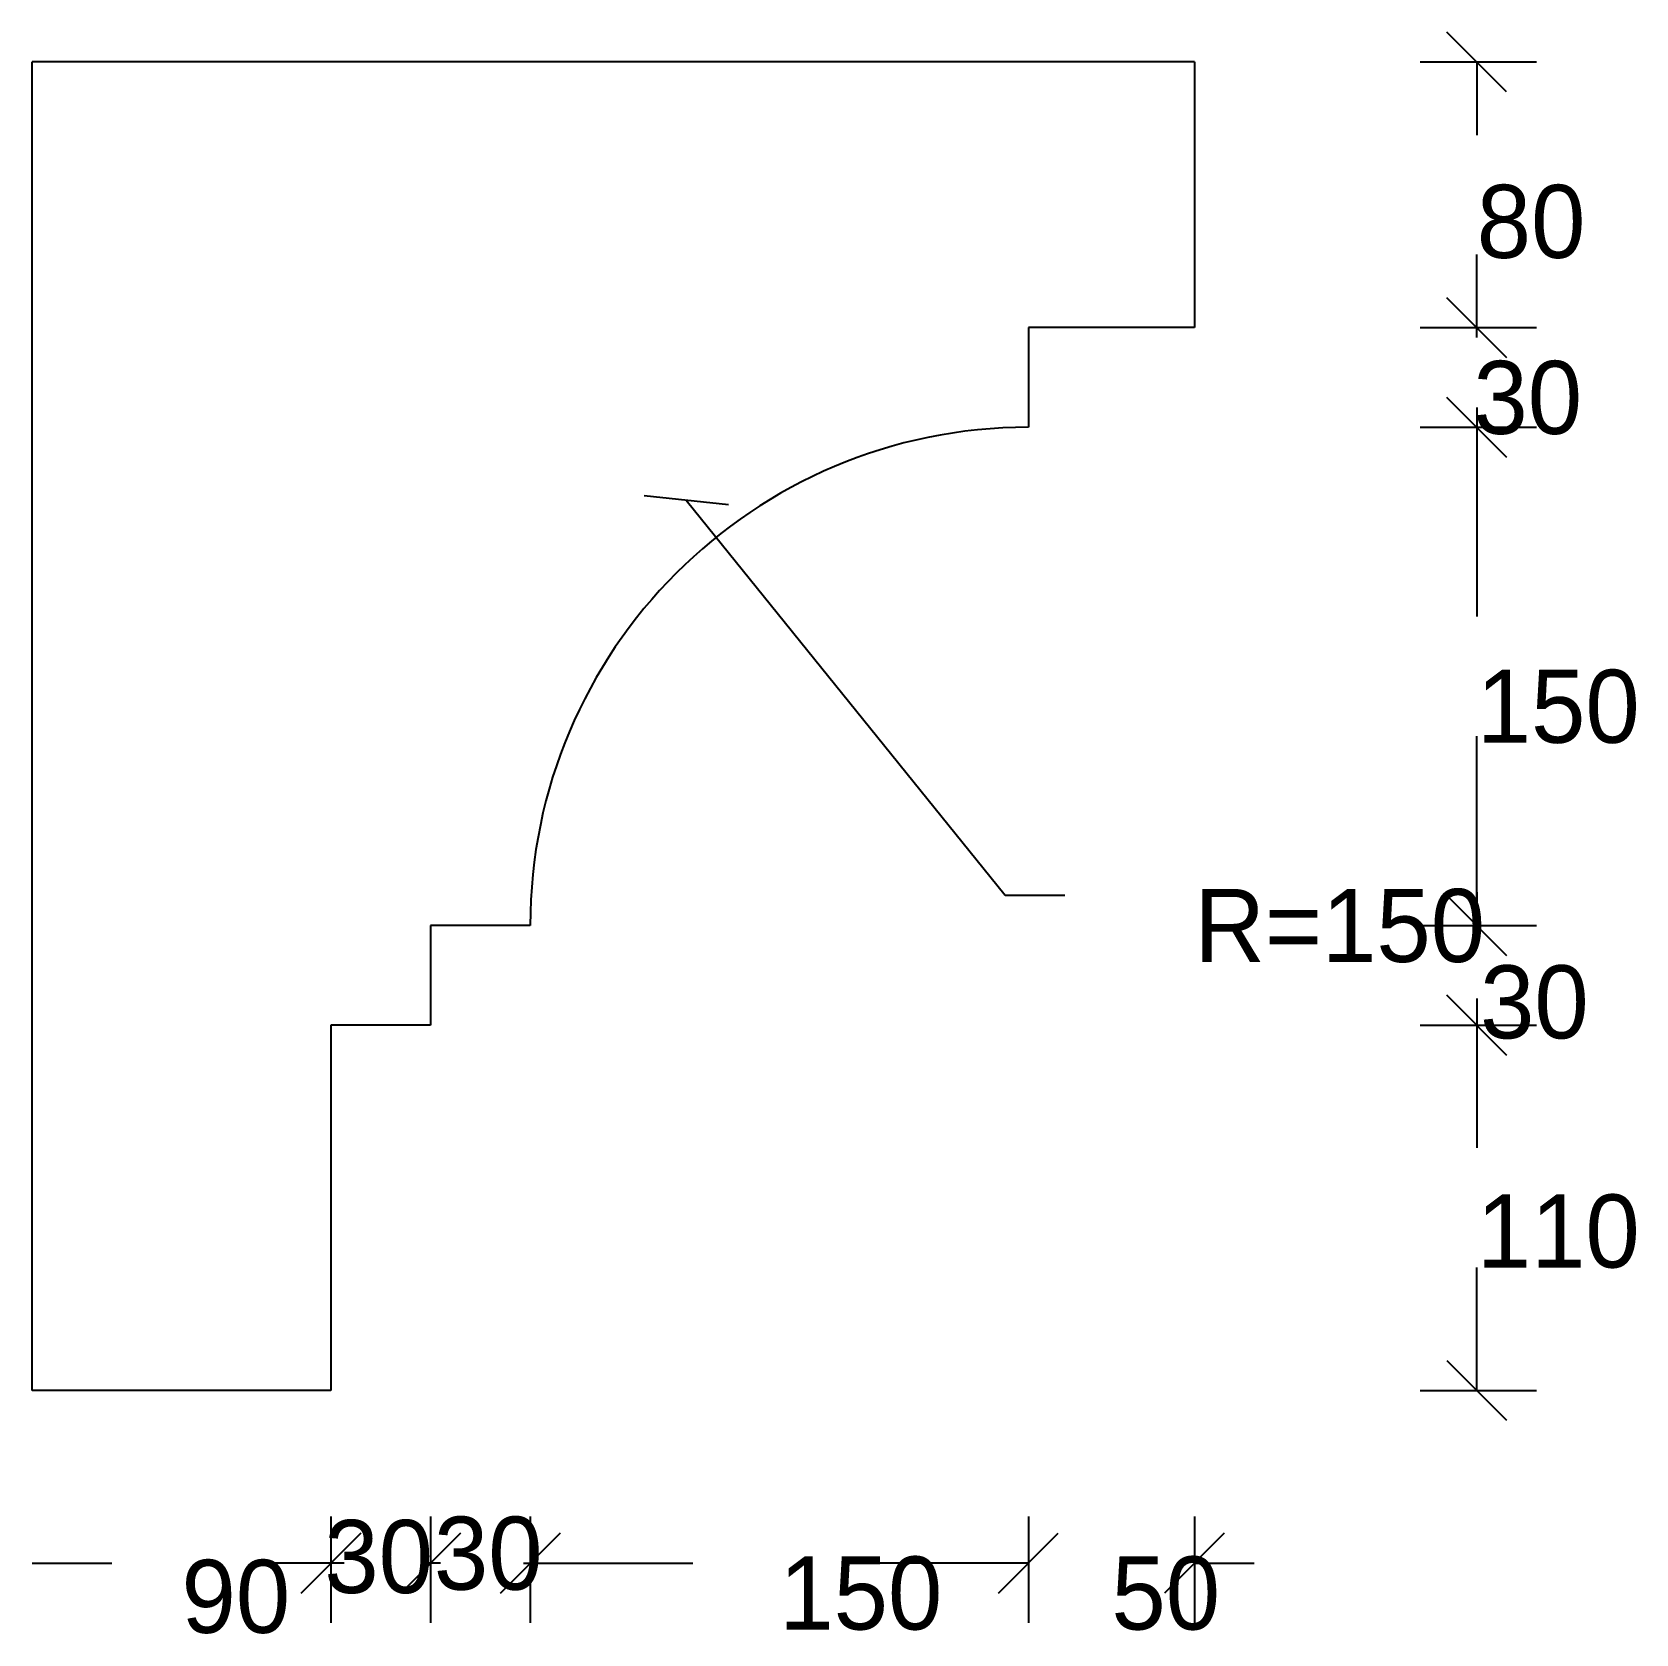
# Model space of a CAD drawing. Header units: metres. Extents: x 18.56 to 23.39, y 26.82 to 31.64.
import ezdxf

# ---------------------------------------------------------------- set-up
doc = ezdxf.new("R2010")
doc.units = ezdxf.units.M

# ---------------------------------------------------------------- blocks, each defined once
blk = doc.blocks.new('_OBLIQUE')
at = {"color": 0, "linetype": 'BYBLOCK'}
blk.add_line((-0.5, -0.5), (0.5, 0.5), dxfattribs=at)

msp = doc.modelspace()

# ---------------------------------------------------------------- linework, layer by layer
for p, q in [((18.56, 27.55), (18.56, 31.55)), ((22.06, 31.55), (18.56, 31.55)), ((22.06, 31.55), (22.06, 30.75)), ((22.74, 31.55), (23.09, 31.55)), ((22.91, 31.55), (22.91, 31.33)), ((22.91, 30.75), (22.91, 30.97)), ((22.91, 30.75), (22.91, 30.93)), ((22.91, 30.72), (22.91, 30.85)), ((21.56, 30.75), (21.56, 30.45)), ((22.06, 30.75), (21.56, 30.75)), ((22.74, 30.75), (23.09, 30.75)), ((22.74, 30.75), (23.09, 30.75)), ((22.91, 30.51), (22.91, 29.88)), ((22.74, 30.45), (23.09, 30.45)), ((22.74, 30.45), (23.09, 30.45)), ((21.49, 29.04), (20.53, 30.23)), ((22.91, 28.95), (22.91, 29.52)), ((21.67, 29.04), (21.49, 29.04)), ((22.91, 29.05), (22.91, 28.91)), ((19.76, 28.95), (19.76, 28.65)), ((20.06, 28.95), (19.76, 28.95)), ((22.74, 28.95), (23.09, 28.95)), ((22.74, 28.95), (23.09, 28.95)), ((22.91, 28.73), (22.91, 28.28)), ((19.76, 28.65), (19.46, 28.65)), ((19.46, 28.65), (19.46, 27.55)), ((22.74, 28.65), (23.09, 28.65)), ((22.74, 28.65), (23.09, 28.65)), ((22.91, 28.65), (22.91, 28.47)), ((22.91, 27.55), (22.91, 27.92)), ((19.46, 27.55), (18.56, 27.55)), ((22.74, 27.55), (23.09, 27.55)), ((19.46, 27.17), (19.46, 26.85)), ((19.46, 27.17), (19.46, 26.85)), ((19.76, 27.17), (19.76, 26.85)), ((19.76, 27.17), (19.76, 26.85)), ((20.06, 27.17), (20.06, 26.85)), ((20.06, 27.17), (20.06, 26.85)), ((21.56, 27.17), (21.56, 26.85)), ((21.56, 27.17), (21.56, 26.85)), ((22.06, 27.17), (22.06, 26.85)), ((18.56, 27.03), (18.8, 27.03)), ((19.46, 27.03), (19.22, 27.03)), ((19.46, 27.03), (19.28, 27.03)), ((19.5, 27.03), (19.33, 27.03)), ((19.48, 27.03), (19.39, 27.03)), ((19.79, 27.03), (19.73, 27.03)), ((20.04, 27.03), (20.55, 27.03)), ((21.56, 27.03), (21.07, 27.03)), ((22.06, 27.03), (22.24, 27.03))]:
    msp.add_line(p, q)
msp.add_arc((21.56, 28.95), 1.5, 90, 180)

# ---------------------------------------------------------------- block references
at = {"xscale": 0.18, "yscale": 0.18, "zscale": 0.18}
for p, rotation in [((22.91, 31.55), 90), ((22.91, 30.75), 90), ((22.91, 30.75), 270), ((22.91, 30.45), 90), ((22.91, 30.45), 270), ((20.53, 30.23), 128.98), ((22.91, 28.95), 90), ((22.91, 28.95), 270), ((22.91, 28.65), 90), ((22.91, 28.65), 270), ((22.91, 27.55), 270), ((19.46, 27.03), 180), ((19.76, 27.03), 180), ((20.06, 27.03), 180), ((22.06, 27.03), 180)]:
    msp.add_blockref('_OBLIQUE', p, dxfattribs=dict(at, rotation=rotation))
for p in [(19.46, 27.03), (19.76, 27.03), (20.06, 27.03), (21.56, 27.03), (21.56, 27.03)]:
    msp.add_blockref('_OBLIQUE', p, dxfattribs=at)

# ---------------------------------------------------------------- texts
for p in [(19.44, 26.94), (19.77, 26.95)]:
    msp.add_text('30', height=0.22).set_placement(p)
at = {"char_height": 0.22, "attachment_point": 1}
for s, insert in [('\\A1;80', (22.91, 31.18)), ('\\A1;30', (22.9, 30.65)), ('\\A1;150', (22.91, 29.72)), ('\\A1;R=150', (22.06, 29.06)), ('\\A1;30', (22.92, 28.83)), ('\\A1;110', (22.91, 28.14)), ('\\A1;150', (20.81, 27.05)), ('\\A1;50', (21.81, 27.05)), ('\\A1;90', (19.01, 27.04))]:
    msp.add_mtext(s, dxfattribs=dict(at, insert=insert))

doc.saveas('drawing.dxf')
